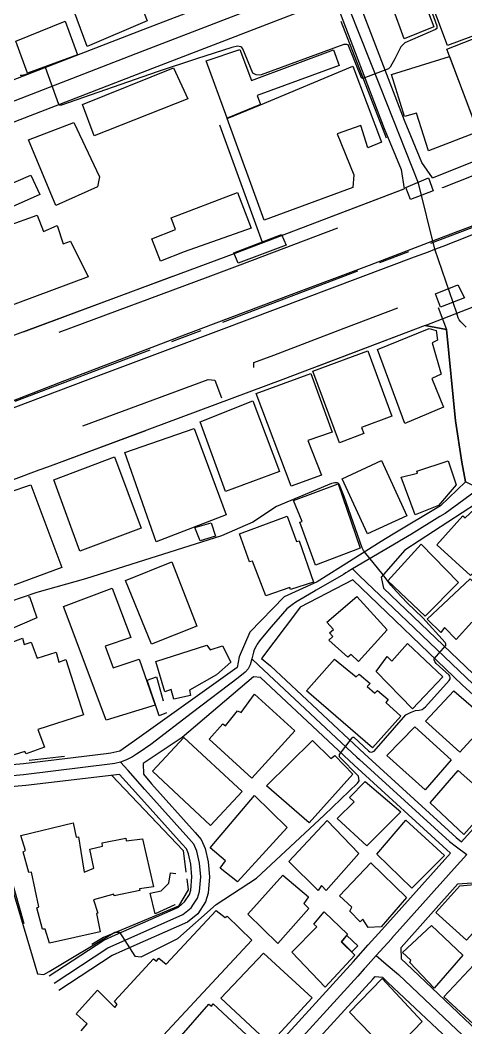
# Model space of a CAD drawing. Header units: millimetres. Extents: x 198785 to 203305, y 542885 to 545889.
# Drawn here: x 201504 to 201606.2, y 545447.5 to 545678.5 of the extents above; entities that cross this region are included whole.
import ezdxf

# ---------------------------------------------------------------- set-up
doc = ezdxf.new("R2010")
doc.units = ezdxf.units.MM
for name, pattern in [('FENCE_25K', [54.3, 28.7, -9.2, -16.4]), ('HIDDEN_BULD_25K', [28.8, 18.4, -10.4]), ('HIDDEN_EMD_25K', [50.97, 33.12, -5.36, 7.13, -5.36]), ('HIDDEN_IN_25K', [56.5, 36.5, -20])]:
    doc.linetypes.add(name, pattern=pattern)
for name, color, linetype in [('A0013114', 253, 'Continuous'), ('A0013117', 253, 'Continuous'), ('A0023214', 253, 'Continuous'), ('A0023217', 253, 'Continuous'), ('A0033324', 253, 'Continuous'), ('A0043325', 253, 'Continuous'), ('A0053326', 253, 'Continuous'), ('B0014111', 253, 'Continuous'), ('B0014112', 253, 'Continuous'), ('B0014113', 253, 'Continuous'), ('B0014115', 253, 'Continuous'), ('B0014116', 253, 'Continuous'), ('B0024120', 253, 'Continuous'), ('C0076117', 253, 'Continuous'), ('C0523121', 253, 'Continuous'), ('F0017111', 253, 'Continuous'), ('G0018117', 253, 'Continuous')]:
    doc.layers.add(name, color=color, linetype=linetype)

msp = doc.modelspace()

# ---------------------------------------------------------------- linework, layer by layer
at = {"layer": 'A0013114'}
for points in [[(201598.51, 545642.41), (201630.82, 545655.29), (201633.59, 545656.39), (201638.67, 545658.35), (201649.85, 545662.67), (201655.06, 545664.68), (201657.76, 545665.76), (201674.97, 545672.61), (201689.48, 545678.47), (201683.64, 545693.26), (201673.57, 545717.83), (201672.89, 545719.52)], [(201501.32, 545605.8), (201553.3, 545625.13), (201592.06, 545639.86)], [(201596.81, 545608.51), (201564.23, 545596.12), (201510.22, 545576.04), (201508.26, 545575.31), (201502.37, 545573.15), (201461.89, 545558.3)]]:
    msp.add_lwpolyline(points, dxfattribs=at)
at = {"layer": 'A0013117'}
for points in [[(201533.49, 545720.12), (201532, 545724.21), (201527.74, 545736.01), (201527.63, 545736.31), (201549.99, 545744.61), (201554.12, 545742.94), (201564.35, 545715.25), (201571.78, 545694.5), (201571.23, 545691.41), (201569.22, 545690.61), (201532.13, 545676.28), (201487.63, 545659.11), (201482.91, 545660.93), (201479.28, 545672.05), (201476.65, 545682.21), (201469.4, 545709.5), (201469.47, 545712.04), (201472.08, 545715.45), (201497.81, 545724.57), (201499.05, 545725.06), (201499.09, 545724.96), (201504.38, 545711.08), (201508.47, 545698.28)], [(201598.51, 545642.41), (201596.11, 545645.86), (201592.1, 545655.52), (201581.13, 545684.26), (201581.85, 545688.09), (201584.38, 545689.09), (201633.96, 545707.83), (201668.68, 545721.18), (201669.17, 545721.36), (201672.89, 545719.52)], [(201501.32, 545605.8), (201499.97, 545605.96), (201493.88, 545628.54), (201488.58, 545645.69), (201488.17, 545649.52), (201491.02, 545650.77), (201535.37, 545667.88), (201572.5, 545682.23), (201575.36, 545683.37), (201576.16, 545683.24), (201576.36, 545682.74), (201587.45, 545653.67), (201591.35, 545644.27), (201592.06, 545639.86)], [(201596.81, 545608.51), (201601.71, 545607.62), (201603.83, 545586.68), (201605.27, 545577.18), (201606.1, 545572.7), (201600.39, 545567.13), (201589.5, 545560.64), (201586.74, 545558.99), (201577.39, 545553.08), (201572.09, 545549.73), (201564.47, 545546.33), (201556.64, 545538.18), (201554.19, 545532.51), (201553.7, 545530.1), (201530.19, 545513.31), (201526.79, 545510.89), (201524.75, 545510.46), (201523.67, 545510.33), (201504.71, 545508), (201475.06, 545505.39), (201471.6, 545508.96), (201463.28, 545546.78), (201461.4, 545555.31), (201461.89, 545558.3)], [(201611.9, 545569.87), (201592.15, 545556.98), (201586.77, 545550.79), (201587.26, 545548.32), (201607.83, 545528.63), (201624.16, 545513.77), (201626.97, 545514), (201631.08, 545518.42), (201647.97, 545535.73), (201647.79, 545541.76), (201631.28, 545554.82), (201612.13, 545569.72), (201611.9, 545569.87)], [(201580.23, 545550.19), (201568.19, 545543.91), (201567.6, 545543.12), (201559.33, 545532.17), (201561.39, 545530.44), (201582.96, 545510.27), (201603.93, 545491.09), (201605.17, 545490.09), (201608.54, 545493.86), (201621.73, 545508.06), (201621.96, 545511.02), (201621.79, 545511.19), (201605.44, 545526.07), (201580.23, 545550.19)], [(201548.83, 545428.08), (201580.4, 545462.68), (201580.93, 545463.27), (201583.78, 545466.46), (201586.91, 545469.97), (201602.62, 545487.54), (201580.59, 545507.7), (201559.08, 545527.81), (201557.5, 545527.97), (201541.15, 545514.03), (201532.21, 545508.07), (201532.22, 545505.6), (201534.09, 545503.39), (201544.13, 545492.24), (201545.51, 545490.67), (201546.42, 545488.6), (201547.05, 545485.54), (201547.36, 545482.11), (201547.05, 545478.36), (201546.49, 545476.37), (201544.69, 545473.64), (201542.37, 545471.73), (201527.47, 545465.11), (201525.05, 545464.04), (201512.83, 545456.03)], [(201510.64, 545459.37), (201523.13, 545467.56), (201525.85, 545468.76), (201540.24, 545475.16), (201541.68, 545476.35), (201542.81, 545478.05), (201543.09, 545479.07), (201543.35, 545482.09), (201543.09, 545484.96), (201542.59, 545487.37), (201542.1, 545488.49), (201541.14, 545489.58), (201531.08, 545500.76), (201526.75, 545505.56), (201505.23, 545503.03), (201476.52, 545500.5), (201474.75, 545499.71), (201486.86, 545459.7), (201489.08, 545447.66), (201489.12, 545447.49), (201492.79, 545427.59)], [(201621.57, 545439.33), (201616.58, 545439.37), (201608.8, 545446.81), (201592.45, 545462.18), (201591.43, 545463.22), (201591.33, 545465.9), (201604.36, 545480.49), (201610.86, 545480.95), (201625.18, 545467.12), (201635.39, 545457.64), (201635.23, 545453.87), (201623.08, 545441.04), (201621.57, 545439.33)], [(201553.21, 545423.98), (201584.85, 545458.66), (201585.39, 545459.27), (201587.09, 545459.08), (201588.25, 545457.89), (201604.67, 545442.46)]]:
    msp.add_lwpolyline(points, dxfattribs=at)
at = {"layer": 'A0023214'}
msp.add_lwpolyline([(201501.37, 545589.26), (201505.77, 545590.92), (201519.56, 545596.1), (201550.1, 545607.58), (201594.42, 545624.25), (201597.57, 545625.43), (201599.05, 545625.99), (201600.98, 545626.71), (201603.87, 545627.86), (201619.97, 545634.24)], dxfattribs=at)
at = {"layer": 'A0023217'}
for points in [[(201482.63, 545652.04), (201487.9, 545654.24), (201490.73, 545655.41), (201530.58, 545670.86), (201573.28, 545687.42), (201576.52, 545688.68)], [(201606.24, 545608.1), (201605.01, 545609.37), (201604.6, 545609.79), (201604.43, 545610.28), (201604.08, 545611.32), (201599.05, 545625.99), (201595.29, 545641.14), (201586.59, 545663.17), (201579.52, 545681.08), (201577.89, 545685.21), (201576.52, 545688.68)], [(201611.83, 545573.08), (201609.24, 545571.17), (201605.7, 545568.54), (201601.39, 545565.38), (201600.24, 545564.68), (201593.74, 545560.69), (201590.93, 545559.03), (201590.74, 545558.92), (201580.17, 545552.68)], [(201580.17, 545552.68), (201579.22, 545552.12), (201578.66, 545551.79), (201578.08, 545551.44), (201571.81, 545547.79), (201571.21, 545547.44), (201567.16, 545545.11), (201566.31, 545544.44), (201565.13, 545543.52), (201563.11, 545541.28), (201561.48, 545539.34), (201558.88, 545536.24), (201558.3, 545535.44), (201558.07, 545534.99), (201557.64, 545534.17), (201557.49, 545533.63), (201557.07, 545532.08)], [(201626.48, 545509.28), (201624.44, 545511.14), (201607.83, 545526.26), (201602.95, 545530.92), (201592.7, 545540.69), (201581.82, 545551.1), (201580.17, 545552.68)], [(201557.07, 545532.08), (201556.7, 545530.74), (201556.22, 545529.8), (201555.62, 545529.08), (201555.58, 545529.05), (201553.94, 545527.76), (201543.47, 545519.74), (201533.97, 545512.46), (201531.22, 545510.63), (201530.66, 545510.25), (201529.69, 545509.61), (201528.35, 545508.91), (201526.99, 545508.4)], [(201557.07, 545532.08), (201558.65, 545530.61), (201581.15, 545509.56), (201581.77, 545508.98), (201602.39, 545490.19), (201604.04, 545488.96), (201606.4, 545487.21)], [(201526.99, 545508.4), (201525.71, 545508.1), (201525.66, 545508.09), (201525.16, 545508.03), (201504.71, 545505.49), (201500.51, 545505.12), (201475.79, 545502.95), (201472.2, 545502.63)], [(201511.73, 545457.7), (201524.09, 545465.8), (201526.66, 545466.94), (201541.3, 545473.45), (201543.19, 545475), (201543.71, 545475.79), (201544.65, 545477.21), (201545.07, 545478.72), (201545.36, 545482.1), (201545.07, 545485.25), (201544.51, 545487.98), (201543.8, 545489.58), (201542.64, 545490.91), (201532.58, 545502.08), (201528.71, 545506.46), (201526.99, 545508.4)], [(201606.4, 545487.21), (201603.5, 545483.97), (201596.31, 545475.95), (201591.03, 545470.07), (201589.12, 545467.93), (201589.09, 545467.9), (201585.61, 545464.03)], [(201585.61, 545464.03), (201583.15, 545461.28), (201582.88, 545460.98), (201581.39, 545459.32), (201552.89, 545428.08), (201548.31, 545423.24), (201515.76, 545389.51), (201508.75, 545384.79), (201506.81, 545380.57)], [(201585.61, 545464.03), (201587.91, 545462.08), (201590.74, 545459.67), (201602.67, 545448.39), (201614.42, 545437.29), (201617.38, 545434.63), (201620.35, 545431.97)]]:
    msp.add_lwpolyline(points, dxfattribs=at)
at = {"layer": 'A0033324', "linetype": 'HIDDEN_IN_25K', "flags": 128}
for points in [[(201634.69, 545653.6), (201600.83, 545640.1), (201598.51, 545642.41), (201630.82, 545655.29), (201633.59, 545656.39), (201638.67, 545658.35), (201649.85, 545662.67), (201655.06, 545664.68), (201657.76, 545665.76), (201671.91, 545671.39), (201672.85, 545669.12), (201672.72, 545668.48), (201656.15, 545661.88), (201636.66, 545654.36), (201634.69, 545653.6)], [(201547.04, 545619.6), (201502.37, 545602.99), (201499.97, 545605.96), (201501.32, 545605.8), (201553.3, 545625.13), (201592.06, 545639.86), (201592.25, 545636.73), (201554.35, 545622.32), (201547.04, 545619.6)], [(201599.84, 545612.61), (201601.71, 545607.62), (201596.81, 545608.51), (201564.23, 545596.12), (201558.38, 545593.94), (201557.51, 545596.04), (201557.54, 545600.03), (201562.12, 545601.73), (201578.27, 545607.87), (201594.68, 545614.12), (201597.25, 545614.04), (201599.84, 545612.61)], [(201502.37, 545573.15), (201460.13, 545557.65), (201460.81, 545564.29), (201504.05, 545580.16), (201506.18, 545580.94), (201547.11, 545596.15), (201548.59, 545595.96), (201550.52, 545591.02), (201510.22, 545576.04), (201508.26, 545575.31), (201502.37, 545573.15)]]:
    msp.add_lwpolyline(points, dxfattribs=at)
at = {"layer": 'A0043325'}
for points in [[(201598.64, 545639.37), (201593.48, 545637.42), (201592.37, 545640.17), (201597.6, 545642.35), (201598.64, 545639.37)], [(201605.86, 545614.86), (201600.37, 545612.74), (201599.19, 545615.76), (201604.34, 545617.81), (201605.86, 545614.86)]]:
    msp.add_lwpolyline(points, dxfattribs=at)
at = {"layer": 'A0053326'}
msp.add_lwpolyline([(201611.9, 545569.87), (201606.1, 545572.7), (201605.27, 545577.18), (201603.83, 545586.68), (201601.71, 545607.62), (201596.81, 545608.51), (201609.24, 545613.31)], dxfattribs=at)
at = {"layer": 'B0014111'}
for points in [[(201615.95, 545677.92), (201601.97, 545672.74), (201594.66, 545692.28), (201608.39, 545697.29), (201615.95, 545677.92)], [(201533.08, 545678.4), (201519.37, 545672.52), (201513.22, 545689.07), (201526.68, 545694.82), (201533.08, 545678.4)], [(201598.85, 545676.99), (201592.03, 545674.27), (201586.69, 545689.02), (201593.44, 545691.17), (201598.85, 545676.99)], [(201517.09, 545670.55), (201505.65, 545666.36), (201502.94, 545673.75), (201514.32, 545678.31), (201517.09, 545670.55)], [(201613.13, 545676.28), (201614.54, 545671.15), (201620.03, 545672.78), (201621.5, 545668.76), (201622.81, 545669.27), (201627.67, 545657.59), (201609.84, 545650.67), (201601.84, 545671.89), (201613.13, 545676.28)], [(201554.32, 545671.79), (201557, 545664.69), (201575.85, 545671.7), (201577.15, 545668.13), (201558.3, 545661.25), (201559.09, 545659.16), (201551.4, 545656.02), (201546.6, 545669.23), (201554.32, 545671.79)], [(201602.39, 545670.2), (201608.92, 545652.93), (201597.63, 545648.6), (201594.82, 545657.23), (201592.07, 545656.42), (201589.11, 545666.04), (201602.39, 545670.2)], [(201542.39, 545660.51), (201520.95, 545651.98), (201518.29, 545659.17), (201539.16, 545667.56), (201542.39, 545660.51)], [(201580.24, 545667.96), (201586.86, 545650.52), (201583.67, 545649.29), (201582.06, 545654.38), (201576.64, 545652.5), (201580.46, 545643.03), (201580.29, 545640.19), (201559.89, 545632.67), (201551.42, 545655.97), (201559.1, 545659.14), (201580.24, 545667.96)], [(201521.7, 545640.33), (201512.18, 545636.03), (201505.88, 545651.06), (201516.25, 545655.05), (201522.16, 545642.61), (201521.7, 545640.33)], [(201556.93, 545630.84), (201541.56, 545625.4), (201541.55, 545625.43), (201536.17, 545623.3), (201534.15, 545628.39), (201539.58, 545630.55), (201538.57, 545633.19), (201553.78, 545639.02), (201556.93, 545630.84)], [(201507.87, 545633.8), (201509.33, 545630.09), (201512.44, 545631.47), (201513.81, 545627.24), (201515.53, 545627.87), (201519.56, 545619.71), (201498.76, 545611.93), (201494.2, 545628.92), (201507.87, 545633.8)], [(201601.06, 545589.76), (201592.2, 545586.06), (201585.9, 545603.02), (201597.78, 545607.81), (201599.38, 545607.37), (201599.67, 545605.15), (201598.41, 545604.51), (201600.51, 545597.38), (201598.37, 545596.37), (201601.06, 545589.76)], [(201582.79, 545583.72), (201577.2, 545581.64), (201571.11, 545598.03), (201583.67, 545602.69), (201589.23, 545587.72), (201582.26, 545585.13), (201582.79, 545583.72)], [(201573.08, 545574.21), (201566.11, 545571.65), (201558.07, 545592.95), (201570.6, 545597.49), (201575.53, 545584.07), (201569.97, 545582.15), (201573.08, 545574.21)], [(201563.42, 545575.05), (201551.06, 545570.43), (201545.22, 545586.42), (201557.32, 545591.24), (201563.42, 545575.05)], [(201551.21, 545565.1), (201535.18, 545558.91), (201527.96, 545579.37), (201543.88, 545584.88), (201551.21, 545565.1)], [(201531.7, 545562.05), (201517.65, 545556.75), (201511.7, 545573.13), (201525.59, 545578.38), (201531.7, 545562.05)], [(201513.51, 545553.04), (201498.8, 545547.63), (201496.47, 545553.73), (201491.44, 545566.91), (201506.44, 545571.98), (201513.51, 545553.04)], [(201612.46, 545499.4), (201605.72, 545491.81), (201597.98, 545499.08), (201604.44, 545506.51), (201612.46, 545499.4)], [(201580.69, 545464.1), (201573.88, 545456.76), (201566.27, 545464.81), (201572, 545470.66), (201571.29, 545471.24), (201573.67, 545474.03), (201579.02, 545468.94), (201577.58, 545467.22), (201580.69, 545464.1)]]:
    msp.add_lwpolyline(points, dxfattribs=at)
at = {"layer": 'B0014112'}
for points in [[(201592.64, 545564.87), (201583.64, 545560.73), (201577.82, 545573.38), (201586.82, 545577.52), (201592.64, 545564.87)], [(201612.65, 545544.87), (201608.29, 545539.8), (201607.53, 545540.47), (201603.94, 545536.5), (201601.26, 545539.25), (201600.4, 545538.15), (201597.27, 545541.19), (201607.14, 545550.41), (201612.65, 545544.87)], [(201546.76, 545535.23), (201547.53, 545534.11), (201550.4, 545535.06), (201552.29, 545531.31), (201548.99, 545528.39), (201542.83, 545524.9), (201543.01, 545523.67), (201539.2, 545522.83), (201538.57, 545525.05), (201537.11, 545524.48), (201535.05, 545531.45), (201546.76, 545535.23)], [(201611.33, 545517.85), (201604.77, 545510.69), (201596.93, 545517.8), (201603.44, 545524.72), (201611.33, 545517.85)], [(201591.25, 545497), (201583.47, 545489.21), (201576.66, 545495.45), (201580.55, 545499.31), (201579.5, 545500.26), (201583.12, 545503.95), (201591.25, 545497)], [(201592.53, 545477.36), (201586.76, 545470.63), (201583.75, 545470.49), (201582.57, 545472.38), (201581.97, 545471.78), (201579.54, 545474.24), (201580.06, 545475.14), (201577.21, 545477.75), (201584.37, 545485.31), (201592.53, 545477.36)], [(201605.48, 545464.15), (201598.89, 545456.59), (201593.33, 545462.44), (201593.57, 545462.95), (201591.64, 545464.72), (201598.27, 545470.92), (201605.48, 545464.15)], [(201614.54, 545455.78), (201607.82, 545448.38), (201601.13, 545454.58), (201608.01, 545461.93), (201614.54, 545455.78)], [(201592.76, 545444.2), (201589.52, 545440.74), (201579.5, 545451.04), (201587, 545458.76), (201596.16, 545448.93), (201592.17, 545444.82), (201592.76, 545444.2)]]:
    msp.add_lwpolyline(points, dxfattribs=at)
at = {"layer": 'B0014113'}
for points in [[(201508.46, 545638.59), (201494.51, 545632.39), (201492.37, 545636.93), (201506.4, 545643), (201508.46, 545638.59)], [(201599.92, 545567.23), (201594.53, 545565.1), (201591.31, 545573.74), (201595.06, 545574.69), (201594.95, 545575.13), (201602.1, 545577.46), (201603.92, 545571.94), (201599.92, 545567.23)], [(201581.97, 545557.46), (201571.72, 545553.55), (201568.1, 545563.43), (201568.63, 545563.58), (201566.66, 545568.4), (201576.92, 545572.17), (201581.97, 545557.46)], [(201610.34, 545568.47), (201617.22, 545561.39), (201607.23, 545551.21), (201599.48, 545558.22), (201605.45, 545564.9), (201606.03, 545564.41), (201610.34, 545568.47)], [(201565.23, 545564.77), (201567.3, 545558.97), (201567.93, 545559.16), (201571.2, 545549.63), (201565.98, 545547.95), (201565.82, 545548.44), (201560.27, 545546.52), (201557.24, 545554.46), (201556.52, 545554.29), (201554.26, 545560.71), (201565.23, 545564.77)], [(201604.49, 545549.59), (201596.81, 545541.9), (201588.27, 545549.97), (201595.9, 545558.39), (201604.49, 545549.59)], [(201544.45, 545539.57), (201534.08, 545535.41), (201528.15, 545550.03), (201538.76, 545554.3), (201544.45, 545539.57)], [(201588.13, 545538.74), (201581.52, 545531.46), (201579.86, 545533.07), (201579.14, 545532.45), (201574.73, 545536.35), (201575.64, 545537.23), (201574.87, 545538.02), (201575.8, 545538.78), (201574.29, 545540.47), (201581.15, 545546.41), (201588.13, 545538.74)], [(201592.82, 545535.63), (201600.87, 545527.92), (201593.94, 545520.65), (201585.64, 545529.19), (201588.14, 545532.59), (201589.22, 545531.57), (201592.82, 545535.63)], [(201576.02, 545532.04), (201581.03, 545527.93), (201581.7, 545528.59), (201584.2, 545526.46), (201583.57, 545525.73), (201585.28, 545524.19), (201585.88, 545524.79), (201588.39, 545522.78), (201587.79, 545522.03), (201591.23, 545518.95), (201584.75, 545511.65), (201569.61, 545524.76), (201576.02, 545532.04)], [(201602.8, 545508.9), (201596.81, 545502.06), (201588.06, 545509.88), (201594.49, 545516.51), (201602.8, 545508.9)], [(201554.91, 545501.68), (201547.65, 545493.87), (201534.33, 545506.33), (201541.53, 545514.07), (201554.91, 545501.68)], [(201571.01, 545513.37), (201575.21, 545509.22), (201576.1, 545509.95), (201580.27, 545505.63), (201570.24, 545494.47), (201560.44, 545502.98), (201571.01, 545513.37)], [(201565.18, 545493.38), (201553.79, 545480.93), (201549.82, 545484.11), (201551.07, 545485.74), (201547.53, 545488.71), (201557.74, 545500.71), (201565.18, 545493.38)], [(201581.66, 545487.47), (201574.12, 545478.97), (201573.05, 545480.14), (201572.27, 545478.93), (201565.54, 545485.59), (201574.34, 545494.97), (201581.66, 545487.47)], [(201601.25, 545487.01), (201593.79, 545479.51), (201585.79, 545487.27), (201592.38, 545495.07), (201601.25, 545487.01)], [(201570.17, 545474.86), (201563.05, 545466.8), (201556.15, 545473.54), (201564.2, 545482.47), (201570.1, 545477.48), (201569.01, 545476.01), (201570.17, 545474.86)], [(201614.07, 545476.12), (201606.35, 545467.56), (201599.28, 545473.92), (201604.78, 545480.02), (201609.84, 545480.47), (201614.07, 545476.12)], [(201517.92, 545446.77), (201519.34, 545448.35), (201516.83, 545450.64), (201521.7, 545456.11), (201525.7, 545452.09), (201526.22, 545452.82), (201525.57, 545453.61), (201534.53, 545463.29), (201535.22, 545462.73), (201535.77, 545463.46), (201537.46, 545462.03), (201548.94, 545474.39)], [(201548.94, 545474.39), (201550.98, 545472.74), (201551.45, 545473.09), (201557.09, 545467.54), (201534.79, 545443.55)], [(201570.9, 545454.35), (201561.23, 545443.78), (201549.99, 545454.26), (201559.77, 545464.59), (201570.9, 545454.35)], [(201548.2, 545452.94), (201559.17, 545442.8), (201558.29, 545441.65), (201558.81, 545441.17), (201554.95, 545437.33), (201554.47, 545437.54), (201551.48, 545434.18), (201540.42, 545445.13), (201547.24, 545452.93), (201547.84, 545452.41), (201548.2, 545452.94)]]:
    msp.add_lwpolyline(points, dxfattribs=at)
at = {"layer": 'B0014115'}
for points in [[(201523.49, 545534.99), (201525.3, 545530.05), (201531.22, 545532.04), (201534.93, 545521.45), (201523.72, 545518.02), (201513.89, 545544.08), (201525.08, 545548.28), (201529.31, 545536.98), (201523.49, 545534.99)], [(201504.54, 545536.79), (201504.87, 545535.38), (201506.49, 545535.93), (201507.87, 545532.26), (201512.26, 545533.62), (201512.81, 545531.29), (201514.41, 545531.9), (201518.49, 545519.25), (201508.03, 545515.87), (201509.54, 545511.86), (201505.37, 545510.32), (201505.01, 545510.85), (201502.58, 545510.04), (201502.15, 545511.01), (201498.38, 545509.77), (201496.84, 545513.07), (201497.38, 545513.23), (201494.9, 545520.79), (201495.45, 545520.97), (201491.37, 545531.78), (201504.54, 545536.79)], [(201557.73, 545523.99), (201566.99, 545515.55), (201557.13, 545504.74), (201547.31, 545513.67), (201550.43, 545517.17), (201551.04, 545516.68), (201553.81, 545520.18), (201554.66, 545519.77), (201557.73, 545523.99)], [(201516.09, 545494.47), (201516.8, 545491.22), (201517.33, 545491.26), (201517.85, 545487.87), (201518.61, 545483.16), (201520.86, 545484.06), (201519.98, 545488.45), (201522.86, 545489.11), (201522.8, 545489.87), (201528.18, 545490.99), (201528.27, 545490.32), (201532, 545490.77), (201534.53, 545479.82), (201531.36, 545479.36), (201531.39, 545478.93), (201525.51, 545477.77), (201525.41, 545478.12), (201520.8, 545476.83), (201521.81, 545473.79), (201521.49, 545473.67), (201522.31, 545469.47), (201510.66, 545466.9), (201509.69, 545470.12), (201509.12, 545470.09), (201507.82, 545474.98), (201508.22, 545475.22), (201506.53, 545483.16), (201505.99, 545483.07), (201504.65, 545487.86), (201505.17, 545488.12), (201504.14, 545491.58), (201516.09, 545494.47)]]:
    msp.add_lwpolyline(points, dxfattribs=at)
at = {"layer": 'B0014116', "linetype": 'HIDDEN_BULD_25K', "flags": 128}
for points in [[(201548.77, 545560.17), (201545.26, 545559.17), (201544.04, 545562.16), (201547.78, 545563.3), (201548.77, 545560.17)], [(201496.16, 545533.66), (201491.11, 545531.76), (201490.91, 545532.38), (201490.85, 545532.72), (201490.85, 545533.12), (201490.81, 545533.56), (201490.77, 545533.87), (201490.76, 545534.17), (201490.76, 545534.46), (201490.76, 545534.87), (201490.78, 545535.1), (201490.8, 545535.3), (201490.88, 545535.63), (201490.9, 545535.83), (201490.97, 545536.15), (201491.03, 545536.42), (201491.11, 545536.62), (201491.19, 545536.95), (201491.38, 545537.63), (201491.61, 545538.15), (201491.8, 545538.59), (201492.13, 545539.32), (201492.47, 545539.87), (201492.83, 545540.29), (201493.24, 545540.7), (201493.56, 545540.99), (201494.19, 545541.42), (201495.07, 545541.93), (201495.63, 545542.24), (201506.07, 545546.39), (201507.79, 545541.46), (201498.12, 545537.34), (201497.84, 545537.2), (201497.57, 545537.03), (201497.37, 545536.81), (201497.03, 545536.43), (201496.86, 545536.22), (201496.63, 545535.91), (201496.49, 545535.66), (201496.32, 545535.31), (201496.22, 545535.07), (201496.1, 545534.84), (201496.02, 545534.64), (201496.05, 545534.43), (201496.07, 545534.18), (201496.14, 545533.79), (201496.16, 545533.66)], [(201537.49, 545519.7), (201535.82, 545518.99), (201533.07, 545527.15), (201535.23, 545527.95), (201537.49, 545519.7)], [(201539.41, 545475.64), (201534.95, 545473.6), (201533.81, 545478.33), (201536.27, 545478.87), (201538.05, 545480.65), (201538.46, 545482.97), (201542.18, 545482.7), (201542.08, 545478.59), (201539.41, 545475.64)], [(201581.39, 545466.25), (201580.06, 545464.89), (201577.73, 545467.19), (201578.87, 545468.6), (201581.39, 545466.25)]]:
    msp.add_lwpolyline(points, dxfattribs=at)
at = {"layer": 'B0024120', "linetype": 'FENCE_25K', "flags": 128}
for points in [[(201577.51, 545678.31), (201590.87, 545643.92)], [(201559.56, 545627.51), (201544.23, 545669.66)], [(201493.33, 545540.78), (201483.99, 545537.58), (201493.19, 545507.43), (201514.15, 545509.76)], [(201525.01, 545505.36), (201541.31, 545488.16), (201542.01, 545482.71)], [(201542.15, 545481.62), (201542.48, 545479.09), (201540.28, 545475.33), (201523.07, 545468.19), (201509.7, 545460.12), (201507.96, 545460.38), (201496.48, 545500.86), (201513.45, 545502.72)]]:
    msp.add_lwpolyline(points, dxfattribs=at)
at = {"layer": 'C0076117'}
msp.add_lwpolyline([(201553.93, 545622.79), (201552.98, 545625.16), (201563.92, 545629.38), (201564.98, 545626.94), (201553.93, 545622.79)], dxfattribs=at)
at = {"layer": 'C0523121'}
msp.add_lwpolyline([(201470.5, 545579.18), (201498.5, 545589.82), (201513.23, 545595.53), (201542.06, 545606.54), (201566.1, 545615.64), (201584.04, 545622.38), (201601.57, 545629.1), (201620.62, 545636.25), (201638.4, 545642.98), (201656.53, 545649.85), (201671.83, 545655.49), (201685.39, 545660.68), (201693.76, 545664.62), (201700.11, 545667.98), (201706.94, 545670.8), (201713.21, 545673.2)], dxfattribs=at)
at = {"layer": 'F0017111'}
for points, elevation in [([(201592.14, 545697.63), (201599.5, 545677.2), (201599.5, 545676.63), (201599.24, 545676.38), (201592.14, 545673.34), (201591.26, 545672.39), (201589.86, 545669.67), (201588.78, 545667.72), (201588.46, 545667.34), (201582.56, 545665.12), (201582.25, 545665.31), (201579.2, 545672.85), (201578.89, 545672.98), (201578.19, 545672.98), (201559.21, 545666), (201558.75, 545665.95), (201558.05, 545665.99), (201557.34, 545666.38), (201555.03, 545671.99), (201554.81, 545672.29), (201554.54, 545672.39), (201553.79, 545672.55), (201552.51, 545672.28), (201544.43, 545669.69), (201535.37, 545666.69), (201513.48, 545659.03), (201513.23, 545659), (201512.98, 545659.04), (201512.8, 545659.19), (201509.75, 545667.69), (201509.72, 545667.71), (201509.66, 545667.71), (201505.26, 545666.04), (201504.76, 545665.88), (201504.34, 545665.83), (201503.96, 545665.84)], 20), ([(201583.84, 545511), (201584.19, 545510.75), (201584.5, 545510.69), (201585.11, 545510.9), (201592.42, 545519.21), (201593.45, 545519.79), (201594.62, 545520.21), (201595.5, 545520.27), (201596.15, 545520.49), (201596.91, 545521.09), (201602.37, 545527.1), (201602.6, 545527.5), (201602.6, 545527.77), (201602.51, 545528.13), (201602.35, 545528.37), (201599.38, 545531.01), (201599.03, 545531.48), (201598.92, 545531.82), (201598.92, 545532.08), (201601.55, 545535.15), (201601.55, 545535.5), (201601.4, 545535.85), (201596.3, 545541.45), (201592.74, 545544.92), (201590.25, 545547.52), (201588.97, 545548.95), (201587.21, 545551.33), (201582.91, 545556.61), (201582.69, 545556.95), (201582.43, 545557.51), (201578.27, 545569.27), (201577.35, 545571.57), (201577.1, 545572.1), (201576.89, 545572.33), (201576.68, 545572.44), (201576.16, 545572.47), (201575.39, 545572.25), (201562.78, 545567.04), (201557.35, 545563.39), (201550.12, 545560.32), (201518.97, 545550.45), (201507.77, 545547.26), (201495.15, 545543.02)], 30), ([(201496.4, 545498.55), (201507.96, 545459.84), (201509.4, 545459.71), (201510.59, 545460.37), (201525.69, 545469.42), (201526.74, 545469.42), (201530.28, 545463.91), (201531.73, 545463.78), (201540.13, 545467.98), (201548.93, 545475.72), (201558.18, 545481.8), (201573.67, 545496.23), (201581.29, 545503.58), (201581.68, 545504.11), (201581.55, 545505.15), (201577.22, 545509.62), (201577.22, 545510.14), (201580.1, 545513.95), (201580.28, 545514.12), (201580.33, 545514.14), (201580.41, 545514.14), (201580.48, 545514.1), (201583.84, 545511)], 30)]:
    msp.add_lwpolyline(points, dxfattribs=dict(at, elevation=elevation))
at = {"layer": 'G0018117', "linetype": 'HIDDEN_EMD_25K', "flags": 128}
msp.add_lwpolyline([(200000, 545324.47), (200013.4, 545290.54), (200011.58, 545288.32), (200102.06, 545059.28), (200792.91, 545321.56), (201296.44, 545512.81), (201426.42, 545562.18), (201446.73, 545569.89), (201862.14, 545727.6), (201885.51, 545736.47)], dxfattribs=at)

doc.saveas('drawing.dxf')
